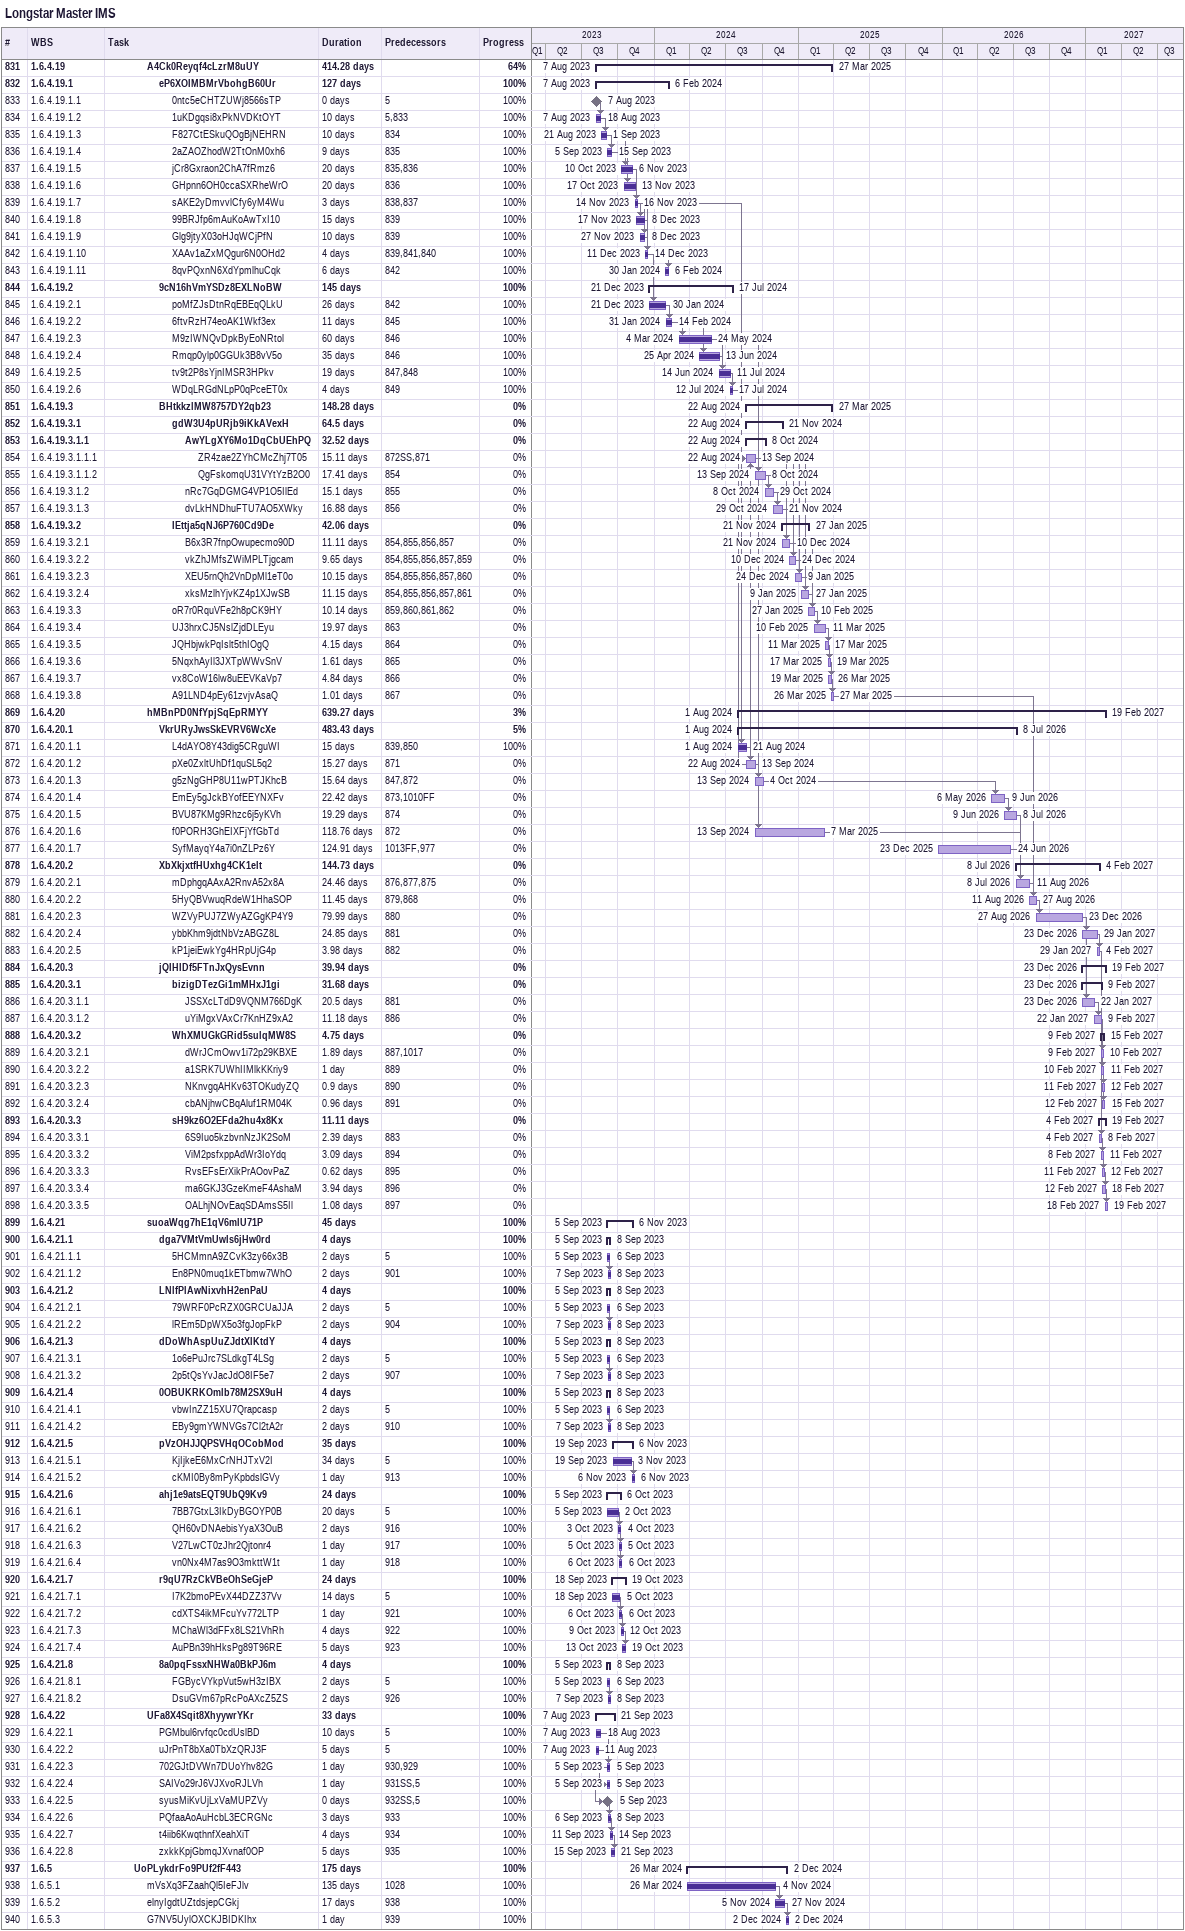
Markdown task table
Longstar Master IMS

| ID | WBS | Task | Duration | Start | Finish | Predecessors | % complete |
|---|---|---|---|---|---|---|---|
| 831 | 1.6.4.19 | **A4Ck0Reyqf4cLzrM8uUY** | 414.28d | 2023-08-07 | 2025-03-27 |  | 64 |
| 832 | 1.6.4.19.1 | **eP6XOIMBMrVbohgB60Ur** | 127d | 2023-08-07 | 2024-02-06 |  | 100 |
| 833 | 1.6.4.19.1.1 | 0ntc5eCHTZUWj8566sTP | 0d | 2023-08-07 | 2023-08-07 | 5 | 100 |
| 834 | 1.6.4.19.1.2 | 1uKDgqsi8xPkNVDKtOYT | 10d | 2023-08-07 | 2023-08-18 | 5, 833 | 100 |
| 835 | 1.6.4.19.1.3 | F827CtESkuQOgBjNEHRN | 10d | 2023-08-21 | 2023-09-01 | 834 | 100 |
| 836 | 1.6.4.19.1.4 | 2aZAOZhodW2TtOnM0xh6 | 9d | 2023-09-05 | 2023-09-15 | 835 | 100 |
| 837 | 1.6.4.19.1.5 | jCr8Gxraon2ChA7fRmz6 | 20d | 2023-10-10 | 2023-11-06 | 835, 836 | 100 |
| 838 | 1.6.4.19.1.6 | GHpnn6OH0ccaSXRheWrO | 20d | 2023-10-17 | 2023-11-13 | 836 | 100 |
| 839 | 1.6.4.19.1.7 | sAKE2yDmvvlCfy6yM4Wu | 3d | 2023-11-14 | 2023-11-16 | 838, 837 | 100 |
| 840 | 1.6.4.19.1.8 | 99BRJfp6mAuKoAwTxI10 | 15d | 2023-11-17 | 2023-12-08 | 839 | 100 |
| 841 | 1.6.4.19.1.9 | Glg9jtyX03oHJqWCjPfN | 10d | 2023-11-27 | 2023-12-08 | 839 | 100 |
| 842 | 1.6.4.19.1.10 | XAAv1aZxMQgur6N0OHd2 | 4d | 2023-12-11 | 2023-12-14 | 839, 841, 840 | 100 |
| 843 | 1.6.4.19.1.11 | 8qvPQxnN6XdYpmlhuCqk | 6d | 2024-01-30 | 2024-02-06 | 842 | 100 |
| 844 | 1.6.4.19.2 | **9cN16hVmYSDz8EXLNoBW** | 145d | 2023-12-21 | 2024-07-17 |  | 100 |
| 845 | 1.6.4.19.2.1 | poMfZJsDtnRqEBEqQLkU | 26d | 2023-12-21 | 2024-01-30 | 842 | 100 |
| 846 | 1.6.4.19.2.2 | 6ftvRzH74eoAK1Wkf3ex | 11d | 2024-01-31 | 2024-02-14 | 845 | 100 |
| 847 | 1.6.4.19.2.3 | M9zIWNQvDpkByEoNRtol | 60d | 2024-03-04 | 2024-05-24 | 846 | 100 |
| 848 | 1.6.4.19.2.4 | Rmqp0ylp0GGUk3B8vV5o | 35d | 2024-04-25 | 2024-06-13 | 846 | 100 |
| 849 | 1.6.4.19.2.5 | tv9t2P8sYjnIMSR3HPkv | 19d | 2024-06-14 | 2024-07-11 | 847, 848 | 100 |
| 850 | 1.6.4.19.2.6 | WDqLRGdNLpP0qPceET0x | 4d | 2024-07-12 | 2024-07-17 | 849 | 100 |
| 851 | 1.6.4.19.3 | **BHtkkzlMW8757DY2qb23** | 148.28d | 2024-08-22 | 2025-03-27 |  | 0 |
| 852 | 1.6.4.19.3.1 | **gdW3U4pURjb9iKkAVexH** | 64.5d | 2024-08-22 | 2024-11-21 |  | 0 |
| 853 | 1.6.4.19.3.1.1 | **AwYLgXY6Mo1DqCbUEhPQ** | 32.52d | 2024-08-22 | 2024-10-08 |  | 0 |
| 854 | 1.6.4.19.3.1.1.1 | ZR4zae2ZYhCMcZhj7T05 | 15.11d | 2024-08-22 | 2024-09-13 | 872SS, 871 | 0 |
| 855 | 1.6.4.19.3.1.1.2 | QgFskomqU31VYtYzB2O0 | 17.41d | 2024-09-13 | 2024-10-08 | 854 | 0 |
| 856 | 1.6.4.19.3.1.2 | nRc7GqDGMG4VP1O5IlEd | 15.1d | 2024-10-08 | 2024-10-29 | 855 | 0 |
| 857 | 1.6.4.19.3.1.3 | dvLkHNDhuFTU7AO5XWky | 16.88d | 2024-10-29 | 2024-11-21 | 856 | 0 |
| 858 | 1.6.4.19.3.2 | **IEttja5qNJ6P760Cd9De** | 42.06d | 2024-11-21 | 2025-01-27 |  | 0 |
| 859 | 1.6.4.19.3.2.1 | B6x3R7fnpOwupecmo90D | 11.11d | 2024-11-21 | 2024-12-10 | 854, 855, 856, 857 | 0 |
| 860 | 1.6.4.19.3.2.2 | vkZhJMfsZWiMPLTjgcam | 9.65d | 2024-12-10 | 2024-12-24 | 854, 855, 856, 857, 859 | 0 |
| 861 | 1.6.4.19.3.2.3 | XEU5rnQh2VnDpMl1eT0o | 10.15d | 2024-12-24 | 2025-01-09 | 854, 855, 856, 857, 860 | 0 |
| 862 | 1.6.4.19.3.2.4 | xksMzlhYjvKZ4p1XJwSB | 11.15d | 2025-01-09 | 2025-01-27 | 854, 855, 856, 857, 861 | 0 |
| 863 | 1.6.4.19.3.3 | oR7r0RquVFe2h8pCK9HY | 10.14d | 2025-01-27 | 2025-02-10 | 859, 860, 861, 862 | 0 |
| 864 | 1.6.4.19.3.4 | UJ3hrxCJ5NslZjdDLEyu | 19.97d | 2025-02-10 | 2025-03-11 | 863 | 0 |
| 865 | 1.6.4.19.3.5 | JQHbjwkPqIslt5thIOgQ | 4.15d | 2025-03-11 | 2025-03-17 | 864 | 0 |
| 866 | 1.6.4.19.3.6 | 5NqxhAyIl3JXTpWWvSnV | 1.61d | 2025-03-17 | 2025-03-19 | 865 | 0 |
| 867 | 1.6.4.19.3.7 | vx8CoW16lw8uEEVKaVp7 | 4.84d | 2025-03-19 | 2025-03-26 | 866 | 0 |
| 868 | 1.6.4.19.3.8 | A91LND4pEy61zvjvAsaQ | 1.01d | 2025-03-26 | 2025-03-27 | 867 | 0 |
| 869 | 1.6.4.20 | **hMBnPD0NfYpjSqEpRMYY** | 639.27d | 2024-08-01 | 2027-02-19 |  | 3 |
| 870 | 1.6.4.20.1 | **VkrURyJwsSkEVRV6WcXe** | 483.43d | 2024-08-01 | 2026-07-08 |  | 5 |
| 871 | 1.6.4.20.1.1 | L4dAYO8Y43dig5CRguWI | 15d | 2024-08-01 | 2024-08-21 | 839, 850 | 100 |
| 872 | 1.6.4.20.1.2 | pXe0ZxltUhDf1quSL5q2 | 15.27d | 2024-08-22 | 2024-09-13 | 871 | 0 |
| 873 | 1.6.4.20.1.3 | g5zNgGHP8U11wPTJKhcB | 15.64d | 2024-09-13 | 2024-10-04 | 847, 872 | 0 |
| 874 | 1.6.4.20.1.4 | EmEy5gJckBYofEEYNXFv | 22.42d | 2026-05-06 | 2026-06-09 | 873, 1010FF | 0 |
| 875 | 1.6.4.20.1.5 | BVU87KMg9Rhzc6j5yKVh | 19.29d | 2026-06-09 | 2026-07-08 | 874 | 0 |
| 876 | 1.6.4.20.1.6 | f0PORH3GhEIXFjYfGbTd | 118.76d | 2024-09-13 | 2025-03-07 | 872 | 0 |
| 877 | 1.6.4.20.1.7 | SyfMayqY4a7i0nZLPz6Y | 124.91d | 2025-12-23 | 2026-06-24 | 1013FF, 977 | 0 |
| 878 | 1.6.4.20.2 | **XbXkjxtfHUxhg4CK1elt** | 144.73d | 2026-07-08 | 2027-02-04 |  | 0 |
| 879 | 1.6.4.20.2.1 | mDphgqAAxA2RnvA52x8A | 24.46d | 2026-07-08 | 2026-08-11 | 876, 877, 875 | 0 |
| 880 | 1.6.4.20.2.2 | 5HyQBVwuqRdeW1HhaSOP | 11.45d | 2026-08-11 | 2026-08-27 | 879, 868 | 0 |
| 881 | 1.6.4.20.2.3 | WZVyPUJ7ZWyAZGgKP4Y9 | 79.99d | 2026-08-27 | 2026-12-23 | 880 | 0 |
| 882 | 1.6.4.20.2.4 | ybbKhm9jdtNbVzABGZ8L | 24.85d | 2026-12-23 | 2027-01-29 | 881 | 0 |
| 883 | 1.6.4.20.2.5 | kP1jeiEwkYg4HRpUjG4p | 3.98d | 2027-01-29 | 2027-02-04 | 882 | 0 |
| 884 | 1.6.4.20.3 | **jQIHIDf5FTnJxQysEvnn** | 39.94d | 2026-12-23 | 2027-02-19 |  | 0 |
| 885 | 1.6.4.20.3.1 | **bizigDTezGi1mMHxJ1gi** | 31.68d | 2026-12-23 | 2027-02-09 |  | 0 |
| 886 | 1.6.4.20.3.1.1 | JSSXcLTdD9VQNM766DgK | 20.5d | 2026-12-23 | 2027-01-22 | 881 | 0 |
| 887 | 1.6.4.20.3.1.2 | uYiMgxVAxCr7KnHZ9xA2 | 11.18d | 2027-01-22 | 2027-02-09 | 886 | 0 |
| 888 | 1.6.4.20.3.2 | **WhXMUGkGRid5sulqMW8S** | 4.75d | 2027-02-09 | 2027-02-15 |  | 0 |
| 889 | 1.6.4.20.3.2.1 | dWrJCmOwv1i72p29KBXE | 1.89d | 2027-02-09 | 2027-02-10 | 887, 1017 | 0 |
| 890 | 1.6.4.20.3.2.2 | a1SRK7UWhIIMlkKKriy9 | 1d | 2027-02-10 | 2027-02-11 | 889 | 0 |
| 891 | 1.6.4.20.3.2.3 | NKnvgqAHKv63TOKudyZQ | 0.9d | 2027-02-11 | 2027-02-12 | 890 | 0 |
| 892 | 1.6.4.20.3.2.4 | cbANjhwCBqAluf1RM04K | 0.96d | 2027-02-12 | 2027-02-15 | 891 | 0 |
| 893 | 1.6.4.20.3.3 | **sH9kz6O2EFda2hu4x8Kx** | 11.11d | 2027-02-04 | 2027-02-19 |  | 0 |
| 894 | 1.6.4.20.3.3.1 | 6S9Iuo5kzbvnNzJK2SoM | 2.39d | 2027-02-04 | 2027-02-08 | 883 | 0 |
| 895 | 1.6.4.20.3.3.2 | ViM2psfxppAdWr3IoYdq | 3.09d | 2027-02-08 | 2027-02-11 | 894 | 0 |
| 896 | 1.6.4.20.3.3.3 | RvsEFsErXikPrAOovPaZ | 0.62d | 2027-02-11 | 2027-02-12 | 895 | 0 |
| 897 | 1.6.4.20.3.3.4 | ma6GKJ3GzeKmeF4AshaM | 3.94d | 2027-02-12 | 2027-02-18 | 896 | 0 |
| 898 | 1.6.4.20.3.3.5 | OALhjNOvEaqSDAmsS5Il | 1.08d | 2027-02-18 | 2027-02-19 | 897 | 0 |
| 899 | 1.6.4.21 | **suoaWqg7hE1qV6mlU71P** | 45d | 2023-09-05 | 2023-11-06 |  | 100 |
| 900 | 1.6.4.21.1 | **dga7VMtVmUwIs6jHw0rd** | 4d | 2023-09-05 | 2023-09-08 |  | 100 |
| 901 | 1.6.4.21.1.1 | 5HCMmnA9ZCvK3zy66x3B | 2d | 2023-09-05 | 2023-09-06 | 5 | 100 |
| 902 | 1.6.4.21.1.2 | En8PN0muq1kETbmw7WhO | 2d | 2023-09-07 | 2023-09-08 | 901 | 100 |
| 903 | 1.6.4.21.2 | **LNlfPlAwNixvhH2enPaU** | 4d | 2023-09-05 | 2023-09-08 |  | 100 |
| 904 | 1.6.4.21.2.1 | 79WRF0PcRZX0GRCUaJJA | 2d | 2023-09-05 | 2023-09-06 | 5 | 100 |
| 905 | 1.6.4.21.2.2 | lREm5DpWX5o3fgJopFkP | 2d | 2023-09-07 | 2023-09-08 | 904 | 100 |
| 906 | 1.6.4.21.3 | **dDoWhAspUuZJdtXlKtdY** | 4d | 2023-09-05 | 2023-09-08 |  | 100 |
| 907 | 1.6.4.21.3.1 | 1o6ePuJrc7SLdkgT4LSg | 2d | 2023-09-05 | 2023-09-06 | 5 | 100 |
| 908 | 1.6.4.21.3.2 | 2p5tQsYvJacJdO8IF5e7 | 2d | 2023-09-07 | 2023-09-08 | 907 | 100 |
| 909 | 1.6.4.21.4 | **0OBUKRKOmlb78M2SX9uH** | 4d | 2023-09-05 | 2023-09-08 |  | 100 |
| 910 | 1.6.4.21.4.1 | vbwInZZ15XU7Qrapcasp | 2d | 2023-09-05 | 2023-09-06 | 5 | 100 |
| 911 | 1.6.4.21.4.2 | EBy9gmYWNVGs7Cl2tA2r | 2d | 2023-09-07 | 2023-09-08 | 910 | 100 |
| 912 | 1.6.4.21.5 | **pVzOHJJQPSVHqOCobMod** | 35d | 2023-09-19 | 2023-11-06 |  | 100 |
| 913 | 1.6.4.21.5.1 | KjIjkeE6MxCrNHJTxV2I | 34d | 2023-09-19 | 2023-11-03 | 5 | 100 |
| 914 | 1.6.4.21.5.2 | cKMI0By8mPyKpbdslGVy | 1d | 2023-11-06 | 2023-11-06 | 913 | 100 |
| 915 | 1.6.4.21.6 | **ahj1e9atsEQT9UbQ9Kv9** | 24d | 2023-09-05 | 2023-10-06 |  | 100 |
| 916 | 1.6.4.21.6.1 | 7BB7GtxL3IkDyBGOYP0B | 20d | 2023-09-05 | 2023-10-02 | 5 | 100 |
| 917 | 1.6.4.21.6.2 | QH60vDNAebisYyaX3OuB | 2d | 2023-10-03 | 2023-10-04 | 916 | 100 |
| 918 | 1.6.4.21.6.3 | V27LwCT0zJhr2Qjtonr4 | 1d | 2023-10-05 | 2023-10-05 | 917 | 100 |
| 919 | 1.6.4.21.6.4 | vn0Nx4M7as9O3mkttW1t | 1d | 2023-10-06 | 2023-10-06 | 918 | 100 |
| 920 | 1.6.4.21.7 | **r9qU7RzCkVBeOhSeGjeP** | 24d | 2023-09-18 | 2023-10-19 |  | 100 |
| 921 | 1.6.4.21.7.1 | I7K2bmoPEvX44DZZ37Vv | 14d | 2023-09-18 | 2023-10-05 | 5 | 100 |
| 922 | 1.6.4.21.7.2 | cdXTS4ikMFcuYv772LTP | 1d | 2023-10-06 | 2023-10-06 | 921 | 100 |
| 923 | 1.6.4.21.7.3 | MChaWl3dFFx8LS21VhRh | 4d | 2023-10-09 | 2023-10-12 | 922 | 100 |
| 924 | 1.6.4.21.7.4 | AuPBn39hHksPg89T96RE | 5d | 2023-10-13 | 2023-10-19 | 923 | 100 |
| 925 | 1.6.4.21.8 | **8a0pqFssxNHWa0BkPJ6m** | 4d | 2023-09-05 | 2023-09-08 |  | 100 |
| 926 | 1.6.4.21.8.1 | FGBycVYkpVut5wH3zIBX | 2d | 2023-09-05 | 2023-09-06 | 5 | 100 |
| 927 | 1.6.4.21.8.2 | DsuGVm67pRcPoAXcZ5ZS | 2d | 2023-09-07 | 2023-09-08 | 926 | 100 |
| 928 | 1.6.4.22 | **UFa8X4Sqit8XhyywrYKr** | 33d | 2023-08-07 | 2023-09-21 |  | 100 |
| 929 | 1.6.4.22.1 | PGMbul6rvfqc0cdUslBD | 10d | 2023-08-07 | 2023-08-18 | 5 | 100 |
| 930 | 1.6.4.22.2 | uJrPnT8bXa0TbXzQRJ3F | 5d | 2023-08-07 | 2023-08-11 | 5 | 100 |
| 931 | 1.6.4.22.3 | 702GJtDVWn7DUoYhv82G | 1d | 2023-09-05 | 2023-09-05 | 930, 929 | 100 |
| 932 | 1.6.4.22.4 | SAIVo29rJ6VJXvoRJLVh | 1d | 2023-09-05 | 2023-09-05 | 931SS, 5 | 100 |
| 933 | 1.6.4.22.5 | syusMiKvUjLxVaMUPZVy | 0d | 2023-09-05 | 2023-09-05 | 932SS, 5 | 100 |
| 934 | 1.6.4.22.6 | PQfaaAoAuHcbL3ECRGNc | 3d | 2023-09-06 | 2023-09-08 | 933 | 100 |
| 935 | 1.6.4.22.7 | t4iib6KwqthnfXeahXiT | 4d | 2023-09-11 | 2023-09-14 | 934 | 100 |
| 936 | 1.6.4.22.8 | zxkkKpjGbmqJXvnaf0OP | 5d | 2023-09-15 | 2023-09-21 | 935 | 100 |
| 937 | 1.6.5 | **UoPLykdrFo9PUf2fF443** | 175d | 2024-03-26 | 2024-12-02 |  | 100 |
| 938 | 1.6.5.1 | mVsXq3FZaahQl5IeFJlv | 135d | 2024-03-26 | 2024-11-04 | 1028 | 100 |
| 939 | 1.6.5.2 | elnyIgdtUZtdsjepCGkj | 17d | 2024-11-05 | 2024-11-27 | 938 | 100 |
| 940 | 1.6.5.3 | G7NV5UylOXCKJBIDKIhx | 1d | 2024-12-02 | 2024-12-02 | 939 | 100 |
